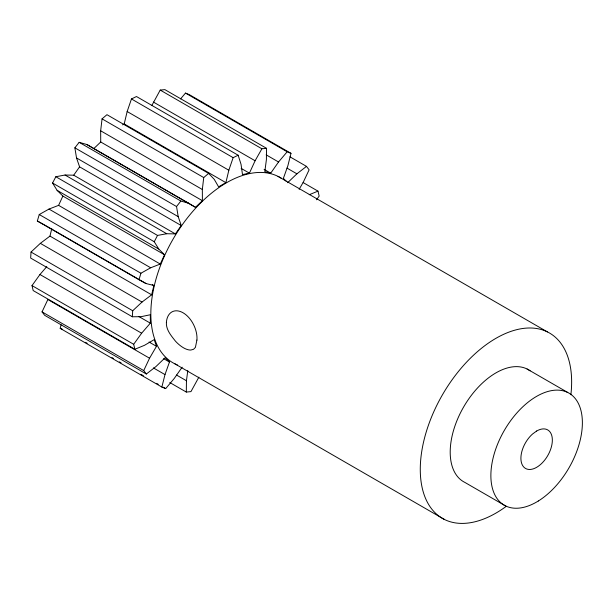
<?xml version="1.0" encoding="UTF-8"?>
<svg xmlns="http://www.w3.org/2000/svg" width="613" height="613" viewBox="0 0 613 613"><rect width="100%" height="100%" fill="white"/><g stroke="black" fill="none" stroke-linecap="round" stroke-linejoin="round"><path stroke-width="0.92" d="M198.88 377.156L190.957 391.607L186.314 392.067L186.444 380.757L187.785 370.597M151.909 105.367L160.208 90.08L164.859 89.621L266.532 148.323L266.402 159.641L264.816 171.64L270.708 173.18L278.547 161.993L287.16 151.786L290.983 153.35L287.857 165.801L283.382 178.368L286.44 181.456M51.768 228.664L49.967 236.105L40.343 243.353L31.041 252.05L30.65 258.065L132.324 316.768L141.059 316.691L150.338 314.745L150.338 323.158L141.634 333.219L133.68 344.291L134.86 349.264L144.492 345.311L154.223 339.617L156.476 346.322L149.549 358.214L143.726 370.581L146.346 374.014L155.94 366.566L165.181 357.693L169.464 362.03L164.989 374.597L161.855 387.048L165.679 388.611L174.291 378.397L182.13 367.21M132.324 316.768L132.722 310.753L142.017 302.056L151.641 294.807L153.894 285.512L152.239 284.555M153.894 285.512L145.986 283.528L139.005 279.712L140.929 273.237L150.668 267.774L160.269 264.057L164.552 254.778L62.871 196.076L57.101 190.352L52.565 183.026L55.837 176.728L157.51 235.43L166.728 233.729L175.372 233.898L181.264 225.553L79.59 166.851L76.525 157.955L74.87 147.833L79.161 142.323L86.954 144.545L93.797 148.599L100.724 141.994L100.662 130.791L102.057 118.861L106.946 114.685L208.619 173.387L214.236 179.325L218.603 186.85L225.883 182.651L228.833 170.23L233.139 157.664L238.15 155.227L241.032 164.299L242.495 174.567L249.422 173.165L255.1 160.759L261.889 148.783L266.532 148.323M93.797 148.599L195.47 207.301L202.397 200.696L202.336 189.494L203.731 177.563L208.619 173.387M196.903 340.069L195.417 347.372L193.524 349.31L190.781 350.046A21.317 10.076 52.3 0 1 175.525 341.242C171.288 335.863 165.931 329.779 166.399 322.453M122.592 124.883L124.209 123.949L127.159 111.528L131.458 98.961L136.477 96.525L238.15 155.227M161.855 387.048L60.181 328.346L61.078 324.783M139.005 279.712L37.332 221.009L39.255 214.535L48.986 209.071L58.595 205.355L62.871 196.076M146.346 374.014L44.672 315.312L42.044 311.879L47.875 299.512L149.549 358.214M164.552 254.778L158.782 249.054L154.246 241.729L157.51 235.43M299.136 189.317L303.297 182.176L309.121 169.809L306.492 166.376L289.964 156.836M55.837 176.728L65.047 175.027L73.698 175.195L79.59 166.851M134.86 349.264L33.179 290.562L32.006 285.589L39.96 274.517L46.795 266.609M316.507 199.792L319.158 196.099L317.986 191.133L303.106 182.544M181.264 225.553L178.199 216.657L176.544 206.535L180.835 201.026L188.628 203.248L195.47 207.301M180.567 98.915L185.486 93.084L189.31 94.647L290.983 153.35M287.666 182.697L296.899 173.824L306.492 166.376M309.228 194.727L317.986 191.133M60.181 328.346L62.472 329.281M37.332 221.009L43.531 224.404M185.486 93.084L287.16 151.786M160.208 90.08L261.889 148.783M266.149 154.836L278.547 161.993M286.984 168.1L296.899 173.824M153.419 102.057L255.1 160.759M278.003 176.368L547.447 331.932M264.096 169.364L270.708 173.18M131.458 98.961L233.139 157.664M241.162 168.391L249.422 173.165M127.159 111.528L228.833 170.23M124.209 123.949L225.883 182.651M102.057 118.861L203.731 177.563M527.088 369.011L567.761 392.489M100.662 130.791L202.336 189.494M100.724 141.994L202.397 200.696M86.954 144.545L188.628 203.248M79.161 142.323L180.835 201.026M74.87 147.833L176.544 206.535M76.525 157.955L178.199 216.657M73.698 175.195L175.372 233.898M65.047 175.027L166.728 233.729M52.565 183.026L154.246 241.729M57.101 190.352L158.782 249.054M58.595 205.355L160.269 264.057M48.986 209.071L150.668 267.774M39.255 214.535L140.929 273.237M44.305 224.825L145.986 283.528M49.967 236.105L151.641 294.807M505.495 505.878L464.823 482.393A64.71 37.362 -60 0 1 463.941 406.442A64.71 37.362 -60 0 1 530.13 370.834M40.343 243.353L142.017 302.056M31.041 252.05L132.722 310.753M138.76 316.477L150.338 323.158M39.96 274.517L141.634 333.219M149.036 342.023L156.476 346.322M175.019 363.915L444.463 519.472M163.679 358.689L169.464 362.03M32.006 285.589L133.68 344.291M176.521 375.026L186.444 380.757M153.419 367.915L164.989 374.597M169.778 382.527L186.314 392.067M42.044 311.879L143.726 370.581M85.498 342.315L87.153 343.272M111.949 357.586L113.604 358.544M119.389 361.885L121.045 362.835M140.883 374.29L143.365 375.723M156.591 383.363L158.238 384.313M163.204 387.178L165.679 388.611M506.338 506.269A107.03 61.79 -60 0 1 420.349 473.259A107.03 61.79 -60 0 1 499.603 336.307A107.03 61.79 -60 0 1 570.887 394.734M177.471 365.011A107.03 61.79 -60 0 1 171.517 241.867A107.03 61.79 -60 0 1 281.306 178.222M166.376 322.438A21.601 13.586 64.9 0 1 183.088 312.799A21.601 13.586 64.9 0 1 196.926 340.085M536.628 431.031L532.559 433.996A22.229 12.835 -60 0 0 524.582 467.803A22.229 12.835 -60 0 0 550.872 448.632A22.229 12.835 -60 0 0 536.628 431.031M538.329 500.997A64.71 37.362 -60 0 0 575.377 398.718A64.71 37.362 -60 0 0 496.178 447.835A64.71 37.362 -60 0 0 538.329 500.997"/></g></svg>
